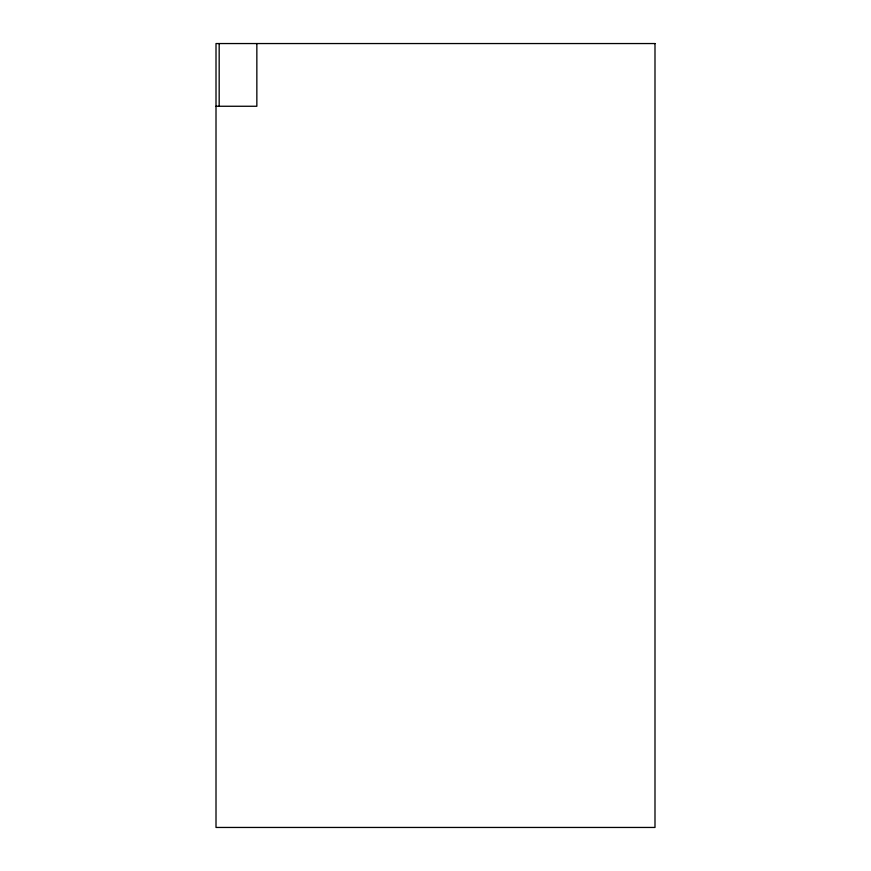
<?xml version="1.0" encoding="UTF-8"?>
<svg xmlns="http://www.w3.org/2000/svg" width="871" height="871" viewBox="0 0 871 871"><rect width="100%" height="100%" fill="white"/><g stroke="black" fill="none" stroke-linecap="round" stroke-linejoin="round"><path stroke-width="1.31" d="M216.008 106.262L256.847 106.262L256.847 43.55M219.176 43.55L219.176 106.262M654.992 43.55L216.008 43.55L216.008 827.45L654.992 827.45L654.992 43.55"/></g></svg>
